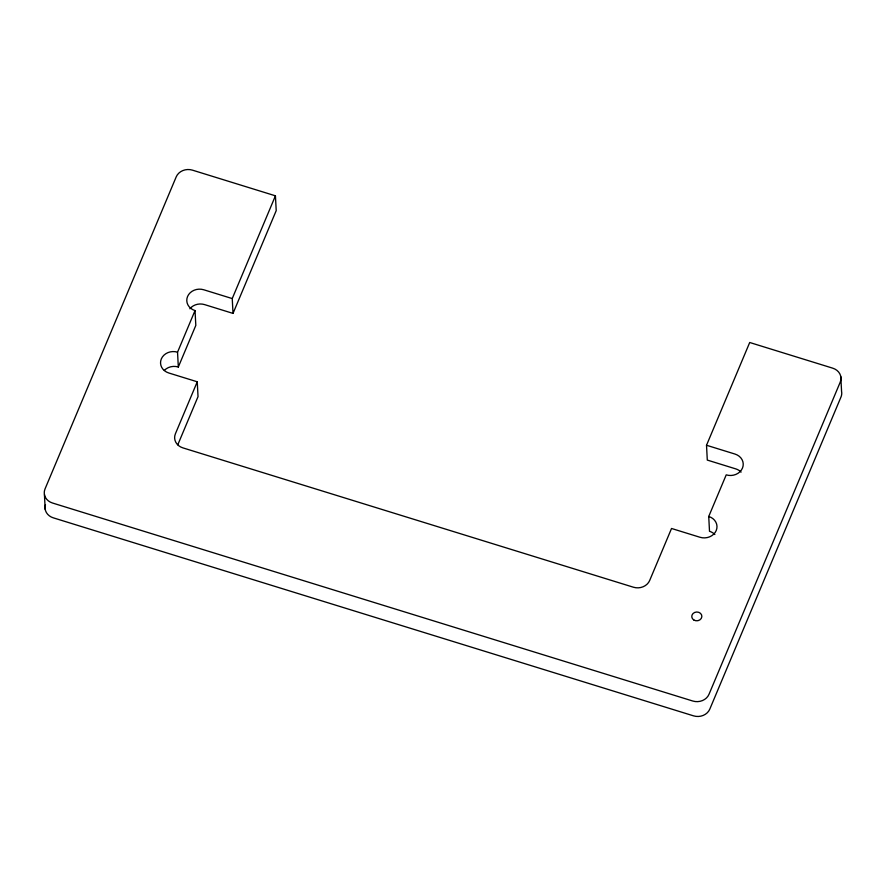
<?xml version="1.0" encoding="UTF-8"?>
<svg xmlns="http://www.w3.org/2000/svg" width="886" height="886" viewBox="0 0 886 886"><rect width="100%" height="100%" fill="white"/><g stroke="black" fill="none" stroke-linecap="round" stroke-linejoin="round"><path stroke-width="1.33" d="M164.309 370.414A12.637 11.02 -3 0 1 178.319 367.014L177.543 352.185L195.031 310.576A12.637 11.02 -3 0 1 187.555 296.511A12.637 11.02 -3 0 1 203.78 289.777L232.243 298.571L233.018 313.4L204.555 304.596A12.637 11.02 -3 0 0 189.87 308.771M178.319 367.014L195.817 325.406L195.031 310.576M177.543 352.185A12.637 11.02 -3 0 0 161.318 358.919A12.637 11.02 -3 0 0 168.805 372.995L197.257 381.788L175.395 433.808A12.637 11.02 -3 0 0 182.881 447.873L633.435 587.219A12.637 11.02 -3 0 0 649.671 580.485L671.533 528.477L699.984 537.27A12.637 11.02 -3 0 0 716.22 530.537A12.637 11.02 -3 0 0 708.734 516.472L726.221 474.863A12.637 11.02 -3 0 0 742.457 468.129A12.637 11.02 -3 0 0 734.97 454.053L706.519 445.259L749.711 342.494L832.707 368.166A12.637 11.02 -3 0 1 840.194 382.231L709.01 694.292A12.637 11.02 -3 0 1 692.786 701.025L52.507 503.015A12.637 11.02 -3 0 1 45.031 488.939L176.203 176.879A12.637 11.02 -3 0 1 192.439 170.145L275.435 195.817L276.21 210.635L233.018 313.4M232.243 298.571L275.435 195.817M177.776 444.827L198.032 396.618L197.257 381.788M840.792 376.539L841.567 391.368A12.637 11.02 -3 0 1 840.969 397.061L709.797 709.121A12.637 11.02 -3 0 1 693.561 715.855L53.293 517.834A12.637 11.02 -3 0 1 45.474 504.688M706.519 445.259L707.294 460.078L735.745 468.882A12.637 11.02 -3 0 1 741.095 472.105M708.734 516.472L709.509 531.301A12.637 11.02 -3 0 1 714.858 534.524M44.433 494.632L45.208 509.461M693.904 620.045A5.061 4.408 -3 0 0 701.845 616.745A5.061 4.408 -3 0 0 694.702 612.425A5.061 4.408 -3 0 0 693.904 620.045"/></g></svg>
